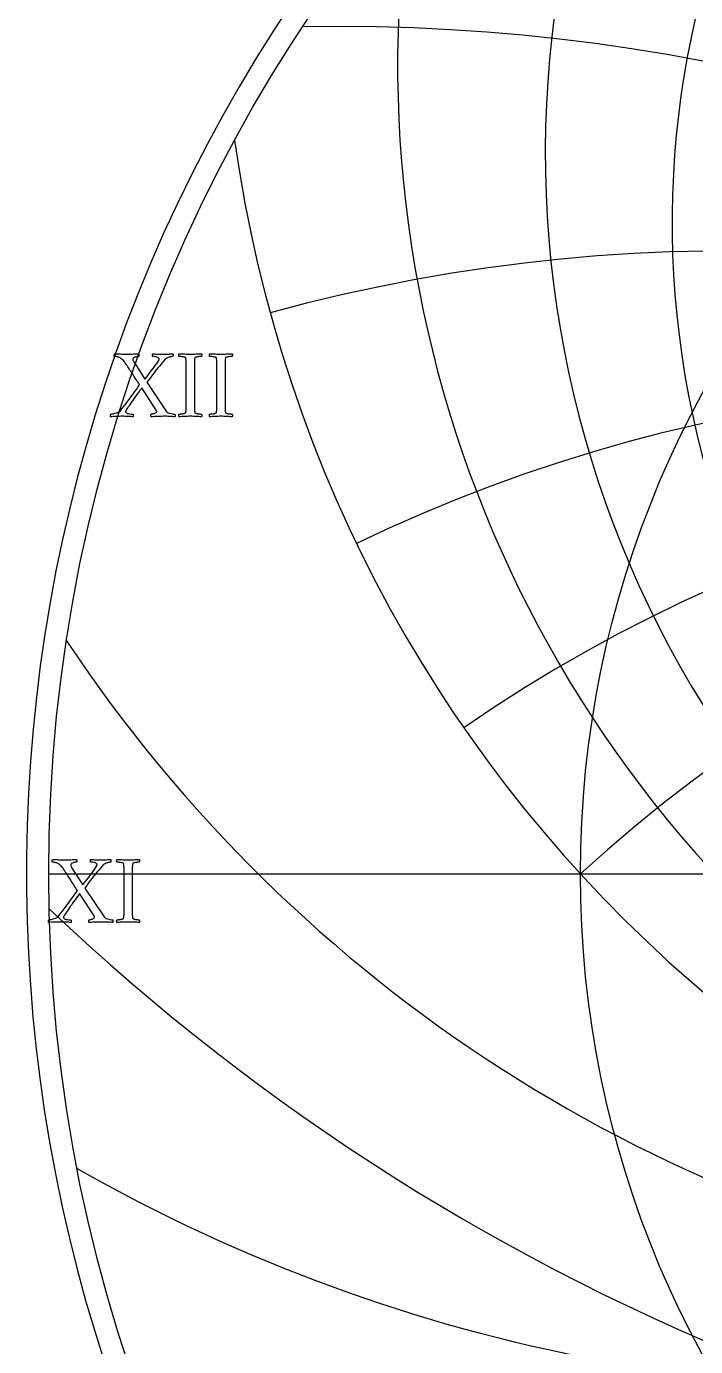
# Model space of a CAD drawing. Header units: millimetres. Extents: x -69 to 69, y -69 to 71.
# Drawn here: x -69.4 to -39.7, y -21 to 37.7 of the extents above; entities that cross this region are included whole.
import ezdxf

# ---------------------------------------------------------------- set-up
doc = ezdxf.new("R2010")
doc.units = ezdxf.units.MM
for name, color, linetype in [('CUT_OUTER', 1, 'Continuous'), ('ENGRAVE', 7, 'Continuous'), ('ENGRAVE_FINE', 8, 'Continuous'), ('TEXT', 5, 'Continuous')]:
    doc.layers.add(name, color=color, linetype=linetype)

msp = doc.modelspace()

# ---------------------------------------------------------------- linework, layer by layer
at = {"layer": 'CUT_OUTER'}
msp.add_arc((-0.0002, -0.0002), 69.3899, 142.382592, 87.802904, dxfattribs=at)
at = {"layer": 'ENGRAVE'}
msp.add_lwpolyline([(-68.4, 0), (68.4, 0)], dxfattribs=at)
for radius in [68.4, 44.7739]:
    msp.add_circle((0, 0), radius, dxfattribs=at)
for centre, radius, start, end in [((0, 28.9104), 40.6984, 111.704296, 68.295704), ((0, 32.0029), 46.3352, 149.450524, 30.549476), ((0, 35.9333), 52.8966, 171.081934, 8.918066), ((0, 41.0277), 60.7287, 187.99044, 352.00956), ((0, -48.8622), 66.2738, 47.5, 132.5), ((0, -48.8622), 66.2738, 47.5, 132.5), ((-12.5813, 46.9539), 66.0883, 213.62541, 261.043304), ((-30.0679, 52.0792), 74.9735, 240.368967, 278.303282)]:
    msp.add_arc(centre, radius, start, end, dxfattribs=at)
at = {"layer": 'ENGRAVE_FINE'}
for centre, radius, start, end in [((-78.982, -48.8622), 103.1037, 18.197395, 72.175489), ((-78.982, -48.8622), 103.1037, 18.197395, 72.175489), ((-55.6103, -48.8622), 86.5143, 23.190077, 90.995041), ((-55.6103, -48.8622), 86.5143, 23.190077, 90.995041), ((-38.2632, -48.8622), 76.5264, 28.50781, 105.376456), ((-38.2632, -48.8622), 76.5264, 28.50781, 105.376456), ((-24.1217, -48.8622), 70.5271, 34.247994, 115.709478), ((-24.1217, -48.8622), 70.5271, 34.247994, 115.709478), ((-11.6859, -48.8622), 67.2962, 40.52957, 124.656393), ((-11.6859, -48.8622), 67.2962, 40.52957, 124.656393), ((0, 70.6318), 99.4314, 226.548961, 313.451039)]:
    msp.add_arc(centre, radius, start, end, dxfattribs=at)
at = {"layer": 'TEXT'}
for points in [[(-64.9375, 23.0911), (-64.8615, 23.0915), (-64.7886, 23.0927), (-64.7191, 23.0948), (-64.6527, 23.0976), (-64.5883, 23.1007), (-64.5244, 23.1035), (-64.461, 23.1061), (-64.3981, 23.1084), (-64.3944, 23.0976), (-64.3917, 23.0825), (-64.3901, 23.0631), (-64.3895, 23.0393), (-64.3906, 23.0167), (-64.3938, 23.0005), (-64.3992, 22.9908), (-64.4068, 22.9876), (-64.4238, 22.9869), (-64.4445, 22.9849), (-64.4691, 22.9815), (-64.4974, 22.9768), (-64.5271, 22.9703), (-64.5556, 22.9617), (-64.5831, 22.9509), (-64.6096, 22.9379), (-64.6322, 22.9222), (-64.6484, 22.9029), (-64.6581, 22.8801), (-64.6614, 22.8538), (-64.6581, 22.8282), (-64.6484, 22.7988), (-64.6322, 22.7656), (-64.6096, 22.7287), (-64.122, 21.9779), (-64.0282, 22.1033), (-63.9365, 22.2249), (-63.8469, 22.3428), (-63.7596, 22.4568), (-63.6792, 22.5628), (-63.6107, 22.6564), (-63.5541, 22.7376), (-63.5093, 22.8063), (-63.5035, 22.8171), (-63.499, 22.8279), (-63.4959, 22.8387), (-63.4942, 22.8495), (-63.4932, 22.8592), (-63.4926, 22.8667), (-63.4922, 22.8721), (-63.492, 22.8754), (-63.4953, 22.891), (-63.505, 22.9077), (-63.5212, 22.9255), (-63.5438, 22.9444), (-63.5775, 22.9614), (-63.6269, 22.9735), (-63.6919, 22.9808), (-63.7725, 22.9832), (-63.7783, 22.9882), (-63.7827, 22.9989), (-63.7858, 23.0152), (-63.7876, 23.0372), (-63.788, 23.0602), (-63.7871, 23.0798), (-63.7848, 23.0958), (-63.7811, 23.1084), (-63.7203, 23.1042), (-63.663, 23.1003), (-63.6092, 23.0966), (-63.5589, 23.0933), (-63.5092, 23.0904), (-63.457, 23.0884), (-63.4024, 23.0872), (-63.3453, 23.0868), (-63.2666, 23.0873), (-63.1943, 23.089), (-63.1285, 23.0917), (-63.0692, 23.0954), (-63.0155, 23.0995), (-62.9667, 23.103), (-62.9227, 23.106), (-62.8836, 23.1084), (-62.8797, 23.0981), (-62.8766, 23.0846), (-62.8743, 23.0679), (-62.8729, 23.048), (-62.8733, 23.0277), (-62.8766, 23.0102), (-62.883, 22.9954), (-62.8923, 22.9832), (-62.904, 22.9826), (-62.9219, 22.9806), (-62.9461, 22.9772), (-62.9764, 22.9725), (-63.0107, 22.9654), (-63.0465, 22.9552), (-63.084, 22.9417), (-63.1231, 22.925), (-63.1621, 22.9044), (-63.1992, 22.8792), (-63.2344, 22.8494), (-63.2677, 22.815), (-63.3449, 22.7211), (-63.4171, 22.6337), (-63.4841, 22.5528), (-63.546, 22.4784), (-63.6049, 22.4069), (-63.663, 22.3349), (-63.7203, 22.2624), (-63.7768, 22.1893), (-63.8353, 22.1125), (-63.8987, 22.0286), (-63.9669, 21.9377), (-64.04, 21.8398), (-63.2116, 20.5971), (-63.1773, 20.5551), (-63.135, 20.5195), (-63.0845, 20.4903), (-63.026, 20.4677), (-62.9648, 20.4507), (-62.9063, 20.4386), (-62.8505, 20.4313), (-62.7973, 20.4289), (-62.7918, 20.4183), (-62.7882, 20.4041), (-62.7864, 20.386), (-62.7866, 20.3641), (-62.7878, 20.3428), (-62.7893, 20.3264), (-62.791, 20.3148), (-62.793, 20.308), (-62.8534, 20.3122), (-62.9095, 20.3161), (-62.9613, 20.3198), (-63.0088, 20.3231), (-63.0565, 20.326), (-63.1091, 20.328), (-63.1665, 20.3292), (-63.2288, 20.3296), (-63.3144, 20.3292), (-63.3944, 20.328), (-63.4687, 20.326), (-63.5373, 20.3231), (-63.606, 20.3198), (-63.6803, 20.3161), (-63.7602, 20.3122), (-63.8458, 20.308), (-63.8534, 20.3188), (-63.8588, 20.3339), (-63.862, 20.3534), (-63.8631, 20.3771), (-63.862, 20.3997), (-63.8588, 20.4159), (-63.8534, 20.4256), (-63.8458, 20.4289), (-63.8309, 20.4297), (-63.8119, 20.4321), (-63.7888, 20.4361), (-63.7617, 20.4418), (-63.733, 20.4492), (-63.7051, 20.4585), (-63.678, 20.4697), (-63.6517, 20.4828), (-63.629, 20.4975), (-63.6128, 20.5135), (-63.6031, 20.5309), (-63.5999, 20.5497), (-63.6003, 20.5544), (-63.6015, 20.5599), (-63.6035, 20.5663), (-63.6064, 20.5734), (-63.6097, 20.5806), (-63.6134, 20.5869), (-63.6173, 20.5924), (-63.6215, 20.5971), (-64.2644, 21.5896), (-64.3128, 21.5252), (-64.3631, 21.4574), (-64.4153, 21.3861), (-64.4693, 21.3112), (-64.524, 21.2351), (-64.5778, 21.1597), (-64.6307, 21.0851), (-64.6829, 21.0114), (-64.7328, 20.9402), (-64.7789, 20.8733), (-64.8213, 20.8107), (-64.8598, 20.7525), (-64.8935, 20.7007), (-64.9213, 20.6575), (-64.9432, 20.623), (-64.9591, 20.5971), (-64.9615, 20.5923), (-64.9645, 20.5864), (-64.968, 20.5793), (-64.972, 20.5713), (-64.9758, 20.5624), (-64.9785, 20.5529), (-64.9801, 20.5429), (-64.9807, 20.5324), (-64.9761, 20.5134), (-64.9623, 20.4952), (-64.9394, 20.4778), (-64.9073, 20.4612), (-64.8642, 20.4471), (-64.8081, 20.437), (-64.739, 20.4309), (-64.657, 20.4289), (-64.6512, 20.4183), (-64.6468, 20.4041), (-64.6437, 20.386), (-64.6419, 20.3641), (-64.6415, 20.3428), (-64.6425, 20.3264), (-64.6448, 20.3148), (-64.6484, 20.308), (-64.7069, 20.3122), (-64.766, 20.3161), (-64.8256, 20.3198), (-64.8857, 20.3231), (-64.9459, 20.326), (-65.0055, 20.328), (-65.0645, 20.3292), (-65.123, 20.3296), (-65.2021, 20.3292), (-65.2751, 20.328), (-65.3423, 20.326), (-65.4035, 20.3231), (-65.4623, 20.3198), (-65.5222, 20.3161), (-65.5831, 20.3122), (-65.6451, 20.308), (-65.6485, 20.3203), (-65.65, 20.3356), (-65.6496, 20.3538), (-65.6473, 20.3749), (-65.6442, 20.3953), (-65.6414, 20.4111), (-65.6388, 20.4223), (-65.6365, 20.4289), (-65.6234, 20.4298), (-65.6014, 20.4326), (-65.5706, 20.4374), (-65.5308, 20.444), (-65.4858, 20.4531), (-65.4391, 20.4655), (-65.3908, 20.4812), (-65.3409, 20.5001), (-65.2931, 20.5226), (-65.2509, 20.5491), (-65.2143, 20.5797), (-65.1834, 20.6144), (-65.1055, 20.7158), (-65.0314, 20.8129), (-64.961, 20.9057), (-64.8944, 20.9941), (-64.8298, 21.0805), (-64.7654, 21.1672), (-64.7014, 21.2542), (-64.6376, 21.3415), (-64.5725, 21.4306), (-64.5044, 21.5232), (-64.4333, 21.6194), (-64.3593, 21.719), (-64.3848, 21.7601), (-64.4138, 21.8058), (-64.4463, 21.8561), (-64.4823, 21.911), (-64.5203, 21.9689), (-64.5589, 22.028), (-64.598, 22.0886), (-64.6376, 22.1505), (-64.677, 22.212), (-64.7153, 22.2713), (-64.7525, 22.3285), (-64.7886, 22.3835), (-64.8226, 22.435), (-64.8534, 22.4816), (-64.8809, 22.5234), (-64.9051, 22.5604), (-64.925, 22.5906), (-64.9391, 22.6122), (-64.9476, 22.6251), (-64.9504, 22.6294), (-64.9846, 22.6826), (-65.0179, 22.7298), (-65.0504, 22.771), (-65.082, 22.8063), (-65.1148, 22.8379), (-65.1505, 22.8678), (-65.1892, 22.8961), (-65.2309, 22.9228), (-65.2599, 22.9389), (-65.2908, 22.9525), (-65.3235, 22.9637), (-65.3582, 22.9725), (-65.3918, 22.9791), (-65.4213, 22.9838), (-65.4468, 22.9866), (-65.4682, 22.9876), (-65.4758, 22.9908), (-65.4812, 23.0005), (-65.4844, 23.0167), (-65.4855, 23.0393), (-65.4844, 23.0631), (-65.4812, 23.0825), (-65.4758, 23.0976), (-65.4682, 23.1084), (-65.3934, 23.1061), (-65.3242, 23.1035), (-65.2607, 23.1007), (-65.2029, 23.0976), (-65.145, 23.0948), (-65.0815, 23.0927), (-65.0123, 23.0915), (-64.9375, 23.0911)], [(-62.107, 23.0911), (-62.0448, 23.0915), (-61.9835, 23.0927), (-61.9229, 23.0948), (-61.8632, 23.0976), (-61.8032, 23.1007), (-61.7418, 23.1035), (-61.6791, 23.1061), (-61.6151, 23.1084), (-61.6077, 23.0981), (-61.6027, 23.0846), (-61.6001, 23.0679), (-61.6, 23.048), (-61.6017, 23.028), (-61.6048, 23.0113), (-61.6093, 22.9978), (-61.6151, 22.9876), (-61.6307, 22.9872), (-61.6518, 22.9859), (-61.6782, 22.9839), (-61.71, 22.9811), (-61.744, 22.9774), (-61.7769, 22.973), (-61.8087, 22.9677), (-61.8394, 22.9617), (-61.8664, 22.9544), (-61.8869, 22.9455), (-61.9009, 22.935), (-61.9085, 22.9228), (-61.9143, 22.8996), (-61.9187, 22.8732), (-61.9218, 22.8436), (-61.9236, 22.8107), (-61.9245, 22.7753), (-61.9252, 22.7384), (-61.9256, 22.6998), (-61.9257, 22.6596), (-61.9257, 22.6532), (-61.9257, 22.6467), (-61.9257, 22.6402), (-61.9257, 22.6337), (-61.9257, 22.6273), (-61.9257, 22.6208), (-61.9257, 22.6143), (-61.9257, 22.6079), (-61.9257, 20.8086), (-61.9257, 20.8021), (-61.9257, 20.7956), (-61.9257, 20.7892), (-61.9257, 20.7827), (-61.9257, 20.7762), (-61.9257, 20.7697), (-61.9257, 20.7633), (-61.9257, 20.7568), (-61.9256, 20.7167), (-61.9252, 20.6786), (-61.9245, 20.6423), (-61.9236, 20.6079), (-61.9218, 20.576), (-61.9187, 20.547), (-61.9143, 20.521), (-61.9085, 20.4979), (-61.9009, 20.4874), (-61.8869, 20.4774), (-61.8664, 20.468), (-61.8394, 20.4591), (-61.8087, 20.4511), (-61.7769, 20.4445), (-61.744, 20.4392), (-61.71, 20.4353), (-61.6782, 20.4325), (-61.6518, 20.4305), (-61.6307, 20.4293), (-61.6151, 20.4289), (-61.6093, 20.4186), (-61.6048, 20.4051), (-61.6017, 20.3884), (-61.6, 20.3685), (-61.6001, 20.3485), (-61.6027, 20.3318), (-61.6077, 20.3183), (-61.6151, 20.308), (-61.6791, 20.3122), (-61.7418, 20.3161), (-61.8032, 20.3198), (-61.8632, 20.3231), (-61.9229, 20.326), (-61.9835, 20.328), (-62.0448, 20.3292), (-62.107, 20.3296), (-62.1676, 20.3292), (-62.2289, 20.328), (-62.2906, 20.326), (-62.3529, 20.3231), (-62.4157, 20.3198), (-62.4791, 20.3161), (-62.543, 20.3122), (-62.6075, 20.308), (-62.6149, 20.3183), (-62.6199, 20.3318), (-62.6225, 20.3485), (-62.6226, 20.3685), (-62.6208, 20.3884), (-62.6177, 20.4051), (-62.6133, 20.4186), (-62.6075, 20.4289), (-62.5918, 20.4293), (-62.5708, 20.4305), (-62.5444, 20.4325), (-62.5126, 20.4353), (-62.4784, 20.4392), (-62.4451, 20.4445), (-62.4126, 20.4511), (-62.381, 20.4591), (-62.3533, 20.468), (-62.333, 20.4774), (-62.3199, 20.4874), (-62.3141, 20.4979), (-62.3064, 20.5257), (-62.3006, 20.5572), (-62.2967, 20.5926), (-62.2947, 20.6317), (-62.2937, 20.6735), (-62.293, 20.7169), (-62.2926, 20.7619), (-62.2925, 20.8086), (-62.2925, 22.6079), (-62.2926, 22.6546), (-62.293, 22.7001), (-62.2937, 22.7442), (-62.2947, 22.7869), (-62.2967, 22.827), (-62.3006, 22.863), (-62.3064, 22.8949), (-62.3141, 22.9228), (-62.3199, 22.935), (-62.333, 22.9455), (-62.3533, 22.9544), (-62.381, 22.9617), (-62.4126, 22.9677), (-62.4451, 22.973), (-62.4784, 22.9774), (-62.5126, 22.9811), (-62.5444, 22.9839), (-62.5708, 22.9859), (-62.5918, 22.9872), (-62.6075, 22.9876), (-62.6133, 22.9978), (-62.6177, 23.0113), (-62.6208, 23.028), (-62.6226, 23.048), (-62.6225, 23.0679), (-62.6199, 23.0846), (-62.6149, 23.0981), (-62.6075, 23.1084), (-62.543, 23.1061), (-62.4791, 23.1035), (-62.4157, 23.1007), (-62.3529, 23.0976), (-62.2906, 23.0948), (-62.2289, 23.0927), (-62.1676, 23.0915), (-62.107, 23.0911)], [(-60.7435, 23.0911), (-60.6813, 23.0915), (-60.62, 23.0927), (-60.5594, 23.0948), (-60.4997, 23.0976), (-60.4397, 23.1007), (-60.3783, 23.1035), (-60.3156, 23.1061), (-60.2516, 23.1084), (-60.2442, 23.0981), (-60.2392, 23.0846), (-60.2366, 23.0679), (-60.2365, 23.048), (-60.2382, 23.028), (-60.2413, 23.0113), (-60.2458, 22.9978), (-60.2516, 22.9876), (-60.2672, 22.9872), (-60.2883, 22.9859), (-60.3147, 22.9839), (-60.3465, 22.9811), (-60.3805, 22.9774), (-60.4134, 22.973), (-60.4452, 22.9677), (-60.476, 22.9617), (-60.5029, 22.9544), (-60.5234, 22.9455), (-60.5374, 22.935), (-60.545, 22.9228), (-60.5508, 22.8996), (-60.5552, 22.8732), (-60.5583, 22.8436), (-60.5601, 22.8107), (-60.561, 22.7753), (-60.5617, 22.7384), (-60.5621, 22.6998), (-60.5623, 22.6596), (-60.5623, 22.6532), (-60.5623, 22.6467), (-60.5623, 22.6402), (-60.5623, 22.6337), (-60.5623, 22.6273), (-60.5623, 22.6208), (-60.5623, 22.6143), (-60.5623, 22.6079), (-60.5623, 20.8086), (-60.5623, 20.8021), (-60.5623, 20.7956), (-60.5623, 20.7892), (-60.5623, 20.7827), (-60.5623, 20.7762), (-60.5623, 20.7697), (-60.5623, 20.7633), (-60.5623, 20.7568), (-60.5621, 20.7167), (-60.5617, 20.6786), (-60.561, 20.6423), (-60.5601, 20.6079), (-60.5583, 20.576), (-60.5552, 20.547), (-60.5508, 20.521), (-60.545, 20.4979), (-60.5374, 20.4874), (-60.5234, 20.4774), (-60.5029, 20.468), (-60.476, 20.4591), (-60.4452, 20.4511), (-60.4134, 20.4445), (-60.3805, 20.4392), (-60.3465, 20.4353), (-60.3147, 20.4325), (-60.2883, 20.4305), (-60.2672, 20.4293), (-60.2516, 20.4289), (-60.2458, 20.4186), (-60.2413, 20.4051), (-60.2382, 20.3884), (-60.2365, 20.3685), (-60.2366, 20.3485), (-60.2392, 20.3318), (-60.2442, 20.3183), (-60.2516, 20.308), (-60.3156, 20.3122), (-60.3783, 20.3161), (-60.4397, 20.3198), (-60.4997, 20.3231), (-60.5594, 20.326), (-60.62, 20.328), (-60.6813, 20.3292), (-60.7435, 20.3296), (-60.8042, 20.3292), (-60.8654, 20.328), (-60.9271, 20.326), (-60.9894, 20.3231), (-61.0523, 20.3198), (-61.1156, 20.3161), (-61.1795, 20.3122), (-61.244, 20.308), (-61.2514, 20.3183), (-61.2564, 20.3318), (-61.259, 20.3485), (-61.2591, 20.3685), (-61.2573, 20.3884), (-61.2542, 20.4051), (-61.2498, 20.4186), (-61.244, 20.4289), (-61.2284, 20.4293), (-61.2073, 20.4305), (-61.1809, 20.4325), (-61.1491, 20.4353), (-61.115, 20.4392), (-61.0817, 20.4445), (-61.0492, 20.4511), (-61.0175, 20.4591), (-60.9898, 20.468), (-60.9695, 20.4774), (-60.9564, 20.4874), (-60.9506, 20.4979), (-60.9429, 20.5257), (-60.9371, 20.5572), (-60.9332, 20.5926), (-60.9312, 20.6317), (-60.9302, 20.6735), (-60.9296, 20.7169), (-60.9292, 20.7619), (-60.929, 20.8086), (-60.929, 22.6079), (-60.9292, 22.6546), (-60.9296, 22.7001), (-60.9302, 22.7442), (-60.9312, 22.7869), (-60.9332, 22.827), (-60.9371, 22.863), (-60.9429, 22.8949), (-60.9506, 22.9228), (-60.9564, 22.935), (-60.9695, 22.9455), (-60.9898, 22.9544), (-61.0175, 22.9617), (-61.0492, 22.9677), (-61.0817, 22.973), (-61.115, 22.9774), (-61.1491, 22.9811), (-61.1809, 22.9839), (-61.2073, 22.9859), (-61.2284, 22.9872), (-61.244, 22.9876), (-61.2498, 22.9978), (-61.2542, 23.0113), (-61.2573, 23.028), (-61.2591, 23.048), (-61.259, 23.0679), (-61.2564, 23.0846), (-61.2514, 23.0981), (-61.244, 23.1084), (-61.1795, 23.1061), (-61.1156, 23.1035), (-61.0523, 23.1007), (-60.9894, 23.0976), (-60.9271, 23.0948), (-60.8654, 23.0927), (-60.8042, 23.0915), (-60.7435, 23.0911)], [(-67.6974, 0.6232), (-67.6214, 0.6236), (-67.5486, 0.6248), (-67.479, 0.6268), (-67.4126, 0.6297), (-67.3482, 0.6328), (-67.2843, 0.6356), (-67.2209, 0.6382), (-67.1581, 0.6405), (-67.1543, 0.6297), (-67.1516, 0.6146), (-67.15, 0.5951), (-67.1494, 0.5714), (-67.1505, 0.5488), (-67.1538, 0.5326), (-67.1591, 0.5229), (-67.1667, 0.5196), (-67.1837, 0.519), (-67.2045, 0.5169), (-67.229, 0.5136), (-67.2573, 0.5088), (-67.287, 0.5024), (-67.3156, 0.4937), (-67.3431, 0.483), (-67.3695, 0.47), (-67.3921, 0.4542), (-67.4083, 0.435), (-67.418, 0.4122), (-67.4213, 0.3859), (-67.418, 0.3603), (-67.4083, 0.3309), (-67.3921, 0.2977), (-67.3695, 0.2607), (-66.8819, -0.49), (-66.7881, -0.3646), (-66.6964, -0.243), (-66.6068, -0.1252), (-66.5195, -0.0111), (-66.4391, 0.0949), (-66.3706, 0.1885), (-66.314, 0.2696), (-66.2692, 0.3384), (-66.2634, 0.3492), (-66.259, 0.36), (-66.2559, 0.3708), (-66.2541, 0.3816), (-66.2532, 0.3913), (-66.2525, 0.3988), (-66.2521, 0.4042), (-66.252, 0.4075), (-66.2552, 0.4231), (-66.2649, 0.4398), (-66.2811, 0.4576), (-66.3037, 0.4765), (-66.3374, 0.4935), (-66.3868, 0.5056), (-66.4518, 0.5129), (-66.5324, 0.5153), (-66.5382, 0.5203), (-66.5427, 0.531), (-66.5458, 0.5473), (-66.5475, 0.5693), (-66.5479, 0.5923), (-66.547, 0.6119), (-66.5447, 0.6279), (-66.541, 0.6405), (-66.4802, 0.6363), (-66.4229, 0.6324), (-66.3691, 0.6287), (-66.3188, 0.6253), (-66.2691, 0.6225), (-66.2169, 0.6205), (-66.1623, 0.6193), (-66.1052, 0.6189), (-66.0265, 0.6194), (-65.9542, 0.621), (-65.8884, 0.6237), (-65.8291, 0.6275), (-65.7754, 0.6316), (-65.7266, 0.6351), (-65.6827, 0.638), (-65.6436, 0.6405), (-65.6397, 0.6302), (-65.6365, 0.6167), (-65.6343, 0.6), (-65.6328, 0.58), (-65.6332, 0.5598), (-65.6365, 0.5423), (-65.6429, 0.5275), (-65.6522, 0.5153), (-65.6639, 0.5146), (-65.6819, 0.5126), (-65.706, 0.5093), (-65.7363, 0.5045), (-65.7706, 0.4975), (-65.8064, 0.4873), (-65.8439, 0.4738), (-65.883, 0.4571), (-65.922, 0.4364), (-65.9591, 0.4112), (-65.9943, 0.3814), (-66.0276, 0.347), (-66.1048, 0.2532), (-66.177, 0.1658), (-66.244, 0.0849), (-66.3059, 0.0105), (-66.3648, -0.061), (-66.4229, -0.133), (-66.4802, -0.2055), (-66.5367, -0.2786), (-66.5953, -0.3555), (-66.6586, -0.4393), (-66.7269, -0.5302), (-66.7999, -0.6281), (-65.9715, -1.8708), (-65.9372, -1.9129), (-65.8949, -1.9485), (-65.8445, -1.9776), (-65.786, -2.0002), (-65.7247, -2.0172), (-65.6662, -2.0294), (-65.6104, -2.0366), (-65.5573, -2.0391), (-65.5517, -2.0496), (-65.5481, -2.0639), (-65.5463, -2.0819), (-65.5465, -2.1038), (-65.5477, -2.1251), (-65.5492, -2.1415), (-65.5509, -2.1531), (-65.5529, -2.1599), (-65.6134, -2.1557), (-65.6695, -2.1518), (-65.7212, -2.1481), (-65.7687, -2.1448), (-65.8164, -2.1419), (-65.869, -2.1399), (-65.9265, -2.1387), (-65.9887, -2.1383), (-66.0744, -2.1387), (-66.1543, -2.1399), (-66.2286, -2.1419), (-66.2973, -2.1448), (-66.3659, -2.1481), (-66.4402, -2.1518), (-66.5201, -2.1557), (-66.6058, -2.1599), (-66.6133, -2.1491), (-66.6187, -2.134), (-66.622, -2.1146), (-66.623, -2.0908), (-66.622, -2.0682), (-66.6187, -2.052), (-66.6133, -2.0423), (-66.6058, -2.0391), (-66.5908, -2.0383), (-66.5718, -2.0358), (-66.5487, -2.0318), (-66.5216, -2.0261), (-66.4929, -2.0187), (-66.465, -2.0094), (-66.4379, -1.9982), (-66.4116, -1.9851), (-66.3889, -1.9704), (-66.3728, -1.9544), (-66.3631, -1.937), (-66.3598, -1.9182), (-66.3602, -1.9135), (-66.3614, -1.908), (-66.3635, -1.9017), (-66.3663, -1.8945), (-66.3697, -1.8874), (-66.3733, -1.881), (-66.3772, -1.8755), (-66.3814, -1.8708), (-67.0243, -0.8784), (-67.0727, -0.9427), (-67.123, -1.0105), (-67.1752, -1.0818), (-67.2293, -1.1567), (-67.2839, -1.2329), (-67.3377, -1.3082), (-67.3907, -1.3828), (-67.4428, -1.4566), (-67.4927, -1.5278), (-67.5389, -1.5946), (-67.5812, -1.6572), (-67.6198, -1.7155), (-67.6535, -1.7672), (-67.6812, -1.8104), (-67.7031, -1.8449), (-67.719, -1.8708), (-67.7214, -1.8756), (-67.7244, -1.8816), (-67.7279, -1.8886), (-67.7319, -1.8967), (-67.7357, -1.9056), (-67.7384, -1.915), (-67.74, -1.925), (-67.7406, -1.9355), (-67.736, -1.9545), (-67.7222, -1.9727), (-67.6993, -1.9901), (-67.6672, -2.0067), (-67.6241, -2.0209), (-67.568, -2.031), (-67.4989, -2.037), (-67.417, -2.0391), (-67.4112, -2.0496), (-67.4067, -2.0639), (-67.4036, -2.0819), (-67.4019, -2.1038), (-67.4015, -2.1251), (-67.4024, -2.1415), (-67.4047, -2.1531), (-67.4083, -2.1599), (-67.4669, -2.1557), (-67.5259, -2.1518), (-67.5855, -2.1481), (-67.6456, -2.1448), (-67.7058, -2.1419), (-67.7654, -2.1399), (-67.8244, -2.1387), (-67.883, -2.1383), (-67.962, -2.1387), (-68.0351, -2.1399), (-68.1022, -2.1419), (-68.1634, -2.1448), (-68.2222, -2.1481), (-68.2821, -2.1518), (-68.343, -2.1557), (-68.4051, -2.1599), (-68.4084, -2.1476), (-68.4099, -2.1324), (-68.4095, -2.1142), (-68.4072, -2.093), (-68.4041, -2.0726), (-68.4013, -2.0569), (-68.3987, -2.0457), (-68.3964, -2.0391), (-68.3833, -2.0381), (-68.3614, -2.0353), (-68.3305, -2.0306), (-68.2907, -2.024), (-68.2457, -2.0148), (-68.199, -2.0024), (-68.1508, -1.9867), (-68.1009, -1.9679), (-68.053, -1.9454), (-68.0108, -1.9188), (-67.9742, -1.8882), (-67.9434, -1.8535), (-67.8654, -1.7521), (-67.7913, -1.655), (-67.7209, -1.5623), (-67.6543, -1.4738), (-67.5897, -1.3874), (-67.5254, -1.3007), (-67.4613, -1.2137), (-67.3975, -1.1265), (-67.3324, -1.0373), (-67.2643, -0.9447), (-67.1933, -0.8486), (-67.1192, -0.7489), (-67.1447, -0.7078), (-67.1737, -0.6621), (-67.2062, -0.6118), (-67.2422, -0.5569), (-67.2802, -0.4991), (-67.3188, -0.4399), (-67.3579, -0.3793), (-67.3975, -0.3174), (-67.4369, -0.256), (-67.4752, -0.1966), (-67.5124, -0.1395), (-67.5486, -0.0844), (-67.5825, -0.0329), (-67.6133, 0.0137), (-67.6408, 0.0555), (-67.6651, 0.0925), (-67.6849, 0.1227), (-67.699, 0.1442), (-67.7075, 0.1572), (-67.7104, 0.1615), (-67.7445, 0.2146), (-67.7778, 0.2618), (-67.8103, 0.3031), (-67.842, 0.3384), (-67.8747, 0.37), (-67.9105, 0.3999), (-67.9492, 0.4282), (-67.9908, 0.4549), (-68.0198, 0.471), (-68.0507, 0.4846), (-68.0835, 0.4958), (-68.1181, 0.5045), (-68.1517, 0.5111), (-68.1812, 0.5159), (-68.2067, 0.5187), (-68.2281, 0.5196), (-68.2357, 0.5229), (-68.2411, 0.5326), (-68.2443, 0.5488), (-68.2454, 0.5714), (-68.2443, 0.5951), (-68.2411, 0.6146), (-68.2357, 0.6297), (-68.2281, 0.6405), (-68.1533, 0.6382), (-68.0841, 0.6356), (-68.0206, 0.6328), (-67.9628, 0.6297), (-67.9049, 0.6268), (-67.8414, 0.6248), (-67.7723, 0.6236), (-67.6974, 0.6232)], [(-64.8669, 0.6232), (-64.8047, 0.6236), (-64.7434, 0.6248), (-64.6828, 0.6268), (-64.6231, 0.6297), (-64.5631, 0.6328), (-64.5017, 0.6356), (-64.439, 0.6382), (-64.375, 0.6405), (-64.3676, 0.6302), (-64.3626, 0.6167), (-64.36, 0.6), (-64.3599, 0.58), (-64.3616, 0.5601), (-64.3648, 0.5434), (-64.3692, 0.5299), (-64.375, 0.5196), (-64.3906, 0.5192), (-64.4117, 0.518), (-64.4381, 0.516), (-64.4699, 0.5132), (-64.5039, 0.5095), (-64.5368, 0.5051), (-64.5686, 0.4998), (-64.5994, 0.4937), (-64.6263, 0.4865), (-64.6468, 0.4776), (-64.6609, 0.467), (-64.6684, 0.4549), (-64.6742, 0.4317), (-64.6787, 0.4053), (-64.6818, 0.3756), (-64.6835, 0.3427), (-64.6845, 0.3074), (-64.6851, 0.2705), (-64.6855, 0.2319), (-64.6857, 0.1917), (-64.6857, 0.1852), (-64.6857, 0.1788), (-64.6857, 0.1723), (-64.6857, 0.1658), (-64.6857, 0.1593), (-64.6857, 0.1529), (-64.6857, 0.1464), (-64.6857, 0.1399), (-64.6857, -1.6594), (-64.6857, -1.6658), (-64.6857, -1.6723), (-64.6857, -1.6788), (-64.6857, -1.6852), (-64.6857, -1.6917), (-64.6857, -1.6982), (-64.6857, -1.7047), (-64.6857, -1.7111), (-64.6855, -1.7512), (-64.6851, -1.7893), (-64.6845, -1.8256), (-64.6835, -1.86), (-64.6818, -1.892), (-64.6787, -1.9209), (-64.6742, -1.947), (-64.6684, -1.97), (-64.6609, -1.9805), (-64.6468, -1.9905), (-64.6263, -2), (-64.5994, -2.0089), (-64.5686, -2.0168), (-64.5368, -2.0234), (-64.5039, -2.0287), (-64.4699, -2.0326), (-64.4381, -2.0354), (-64.4117, -2.0374), (-64.3906, -2.0387), (-64.375, -2.0391), (-64.3692, -2.0493), (-64.3648, -2.0628), (-64.3616, -2.0795), (-64.3599, -2.0995), (-64.36, -2.1194), (-64.3626, -2.1361), (-64.3676, -2.1496), (-64.375, -2.1599), (-64.439, -2.1557), (-64.5017, -2.1518), (-64.5631, -2.1481), (-64.6231, -2.1448), (-64.6828, -2.1419), (-64.7434, -2.1399), (-64.8047, -2.1387), (-64.8669, -2.1383), (-64.9276, -2.1387), (-64.9888, -2.1399), (-65.0505, -2.1419), (-65.1128, -2.1448), (-65.1757, -2.1481), (-65.239, -2.1518), (-65.303, -2.1557), (-65.3674, -2.1599), (-65.3748, -2.1496), (-65.3798, -2.1361), (-65.3824, -2.1194), (-65.3825, -2.0995), (-65.3808, -2.0795), (-65.3777, -2.0628), (-65.3732, -2.0493), (-65.3674, -2.0391), (-65.3518, -2.0387), (-65.3307, -2.0374), (-65.3043, -2.0354), (-65.2725, -2.0326), (-65.2384, -2.0287), (-65.2051, -2.0234), (-65.1726, -2.0168), (-65.1409, -2.0089), (-65.1132, -2), (-65.0929, -1.9905), (-65.0798, -1.9805), (-65.074, -1.97), (-65.0663, -1.9422), (-65.0605, -1.9107), (-65.0566, -1.8754), (-65.0546, -1.8363), (-65.0536, -1.7945), (-65.053, -1.751), (-65.0526, -1.706), (-65.0524, -1.6594), (-65.0524, 0.1399), (-65.0526, 0.1867), (-65.053, 0.2322), (-65.0536, 0.2763), (-65.0546, 0.319), (-65.0566, 0.359), (-65.0605, 0.395), (-65.0663, 0.427), (-65.074, 0.4549), (-65.0798, 0.467), (-65.0929, 0.4776), (-65.1132, 0.4865), (-65.1409, 0.4937), (-65.1726, 0.4998), (-65.2051, 0.5051), (-65.2384, 0.5095), (-65.2725, 0.5132), (-65.3043, 0.516), (-65.3307, 0.518), (-65.3518, 0.5192), (-65.3674, 0.5196), (-65.3732, 0.5299), (-65.3777, 0.5434), (-65.3808, 0.5601), (-65.3825, 0.58), (-65.3824, 0.6), (-65.3798, 0.6167), (-65.3748, 0.6302), (-65.3674, 0.6405), (-65.303, 0.6382), (-65.239, 0.6356), (-65.1757, 0.6328), (-65.1128, 0.6297), (-65.0505, 0.6268), (-64.9888, 0.6248), (-64.9276, 0.6236), (-64.8669, 0.6232)]]:
    msp.add_lwpolyline(points, close=True, dxfattribs=at)

doc.saveas('drawing.dxf')
